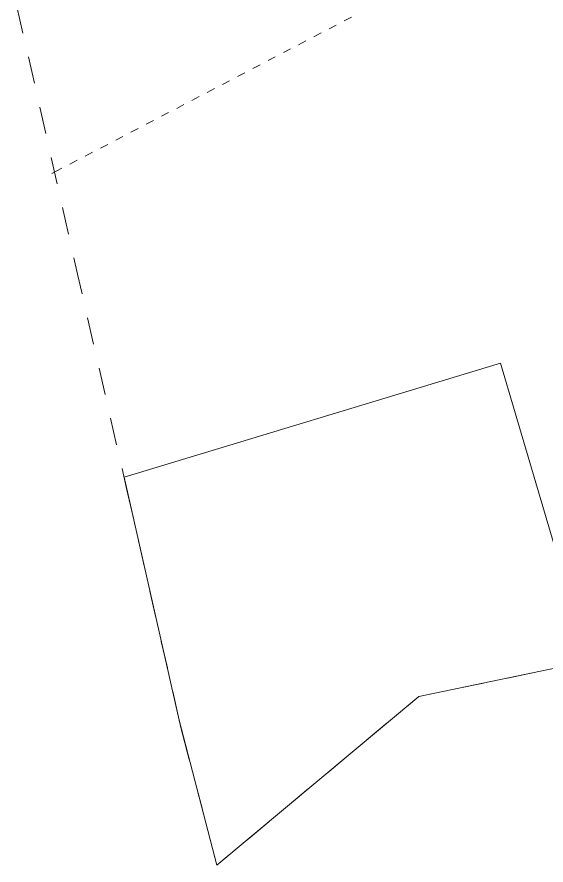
# Model space of a CAD drawing. Header units: millimetres. Extents: x 5493291 to 5652041, y -5155064 to -5098765.
# Drawn here: x 5493643 to 5514271, y -5155064 to -5121997 of the extents above; entities that cross this region are included whole.
import ezdxf

# ---------------------------------------------------------------- set-up
doc = ezdxf.new("R2010")
doc.units = ezdxf.units.MM
doc.header["$MEASUREMENT"] = 0
doc.layers.add('Drawing & Figure_Pen_No__62', color=7, linetype='Continuous', lineweight=13, true_color=0xaaaaaa)

msp = doc.modelspace()

# ---------------------------------------------------------------- linework, layer by layer
at = {"layer": 'Drawing & Figure_Pen_No__62', "color": 253, "linetype": 'Continuous', "lineweight": 13, "true_color": 0xaaaaaa}
for points in [[(5493643, -5121591), (5493878, -5122624)], [(5506687, -5122001), (5506406, -5122148)], [(5506093, -5122311), (5505811, -5122458)], [(5505499, -5122621), (5505217, -5122768)], [(5504905, -5122932), (5504623, -5123079)], [(5504310, -5123242), (5504029, -5123389)], [(5494088, -5123551), (5494322, -5124584)], [(5503716, -5123552), (5503435, -5123699)], [(5503122, -5123862), (5502841, -5124009)], [(5502528, -5124173), (5502246, -5124320)], [(5501934, -5124483), (5501652, -5124630)], [(5501339, -5124793), (5501058, -5124940)], [(5500745, -5125103), (5500464, -5125250)], [(5494532, -5125512), (5494766, -5126544)], [(5500151, -5125414), (5499870, -5125561)], [(5499557, -5125724), (5499275, -5125871)], [(5498369, -5126344), (5498087, -5126491)], [(5498963, -5126034), (5498681, -5126181)], [(5497774, -5126655), (5497493, -5126802)], [(5497180, -5126965), (5496899, -5127112)], [(5496586, -5127275), (5496305, -5127422)], [(5494976, -5127472), (5495210, -5128505)], [(5495992, -5127586), (5495710, -5127732)], [(5495398, -5127896), (5495005, -5128101)], [(5495421, -5129432), (5495655, -5130465)], [(5495865, -5131393), (5496008, -5132022)], [(5496008, -5132022), (5496185, -5132799)], [(5496397, -5133725), (5496633, -5134758)], [(5512500, -5135498), (5497818, -5139942)], [(5515923, -5147116), (5512500, -5135498)], [(5496845, -5135685), (5497081, -5136717)], [(5497293, -5137645), (5497529, -5138677)], [(5497741, -5139604), (5497918, -5140381)], [(5497818, -5139942), (5499971, -5149415)], [(5497918, -5140381), (5498171, -5141494)], [(5498382, -5142421), (5498616, -5143454)], [(5498827, -5144381), (5499062, -5145414)], [(5499272, -5146342), (5499507, -5147374)], [(5509307, -5148499), (5515923, -5147116)], [(5512769, -5147775), (5513805, -5147558)], [(5510801, -5148186), (5511838, -5147969)], [(5499718, -5148302), (5499971, -5149415)], [(5501440, -5155064), (5509307, -5148499)], [(5508825, -5148901), (5509307, -5148499)], [(5509307, -5148499), (5509870, -5148381)], [(5499971, -5149415), (5501440, -5155064)], [(5499971, -5149415), (5500036, -5149704)], [(5500036, -5149704), (5500363, -5150952)], [(5507282, -5150189), (5508095, -5149510)], [(5505739, -5151476), (5506552, -5150798)], [(5500604, -5151872), (5500872, -5152896)], [(5504195, -5152764), (5505008, -5152086)], [(5502652, -5154053), (5503465, -5153374)], [(5501113, -5153816), (5501440, -5155064)], [(5501440, -5155064), (5501922, -5154662)]]:
    msp.add_lwpolyline(points, dxfattribs=at)

doc.saveas('drawing.dxf')
